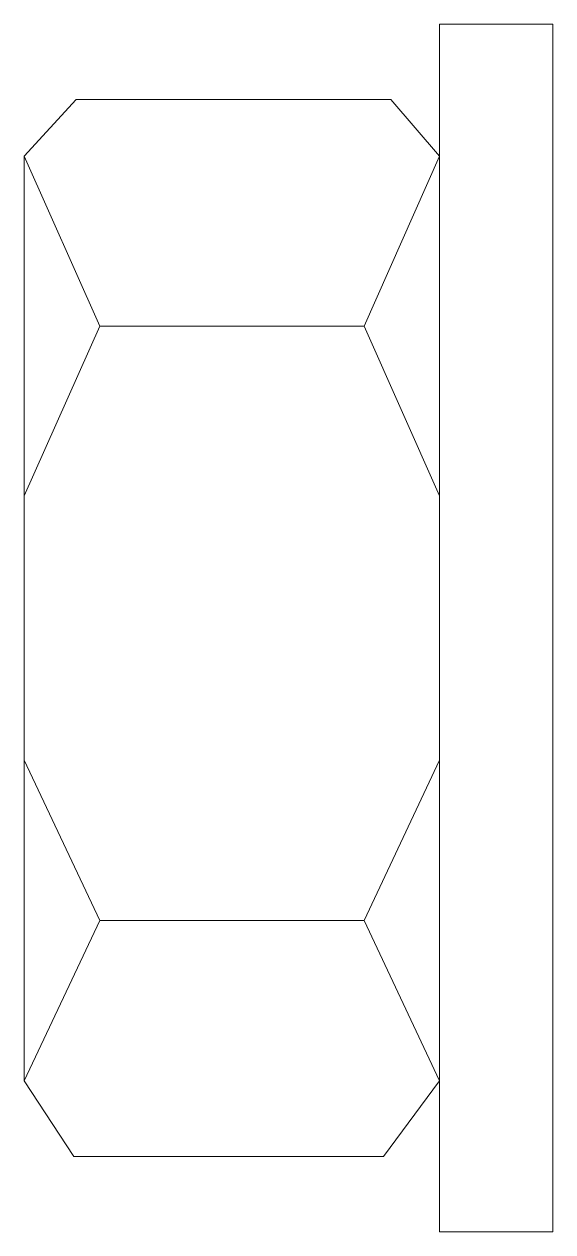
# Model space of a CAD drawing. Header units: metres. Extents: x -7 to 0, y -8 to 8.
import ezdxf

# ---------------------------------------------------------------- set-up
doc = ezdxf.new("R2010")
doc.units = ezdxf.units.M
doc.layers.add('A-DETL-GENF', color=92, linetype='Continuous', lineweight=18)

# ---------------------------------------------------------------- blocks, each defined once
blk = doc.blocks.new('00 moer s e - M8-403192-00_0 Basismaterialen')
at = {"layer": 'A-DETL-GENF'}
for p, q in [((-1.5, 0), (-1.5, 8)), ((-1.5, 8), (0, 8)), ((0, 8), (0, -8)), ((-7, 6.25), (-6.312, 7)), ((-6.312, 7), (-2.146, 7)), ((-2.146, 7), (-1.5, 6.25)), ((-7, 6.25), (-6, 4)), ((-7, -6), (-7, 6.25)), ((-2.5, 4), (-1.5, 6.25)), ((-1.5, 6.25), (-1.5, 0)), ((-6, 4), (-7, 1.75)), ((-6, 4), (-2.5, 4)), ((-1.5, 1.75), (-2.5, 4)), ((-7, 1.75), (-7, -1.75)), ((-1.5, -1.75), (-1.5, 1.75)), ((-1.5, -8), (-1.5, 0)), ((-1.5, 0), (-1.5, -6)), ((-7, -1.75), (-6, -3.875)), ((-2.5, -3.875), (-1.5, -1.75)), ((-6, -3.875), (-7, -6)), ((-6, -3.875), (-2.5, -3.875)), ((-1.5, -6), (-2.5, -3.875)), ((-6.344, -7), (-7, -6)), ((-1.5, -6), (-2.242, -7)), ((-2.242, -7), (-6.344, -7)), ((0, -8), (-1.5, -8))]:
    blk.add_line(p, q, dxfattribs=at)

msp = doc.modelspace()

# ---------------------------------------------------------------- block references
msp.add_blockref('00 moer s e - M8-403192-00_0 Basismaterialen', (0, 0))

doc.saveas('drawing.dxf')
